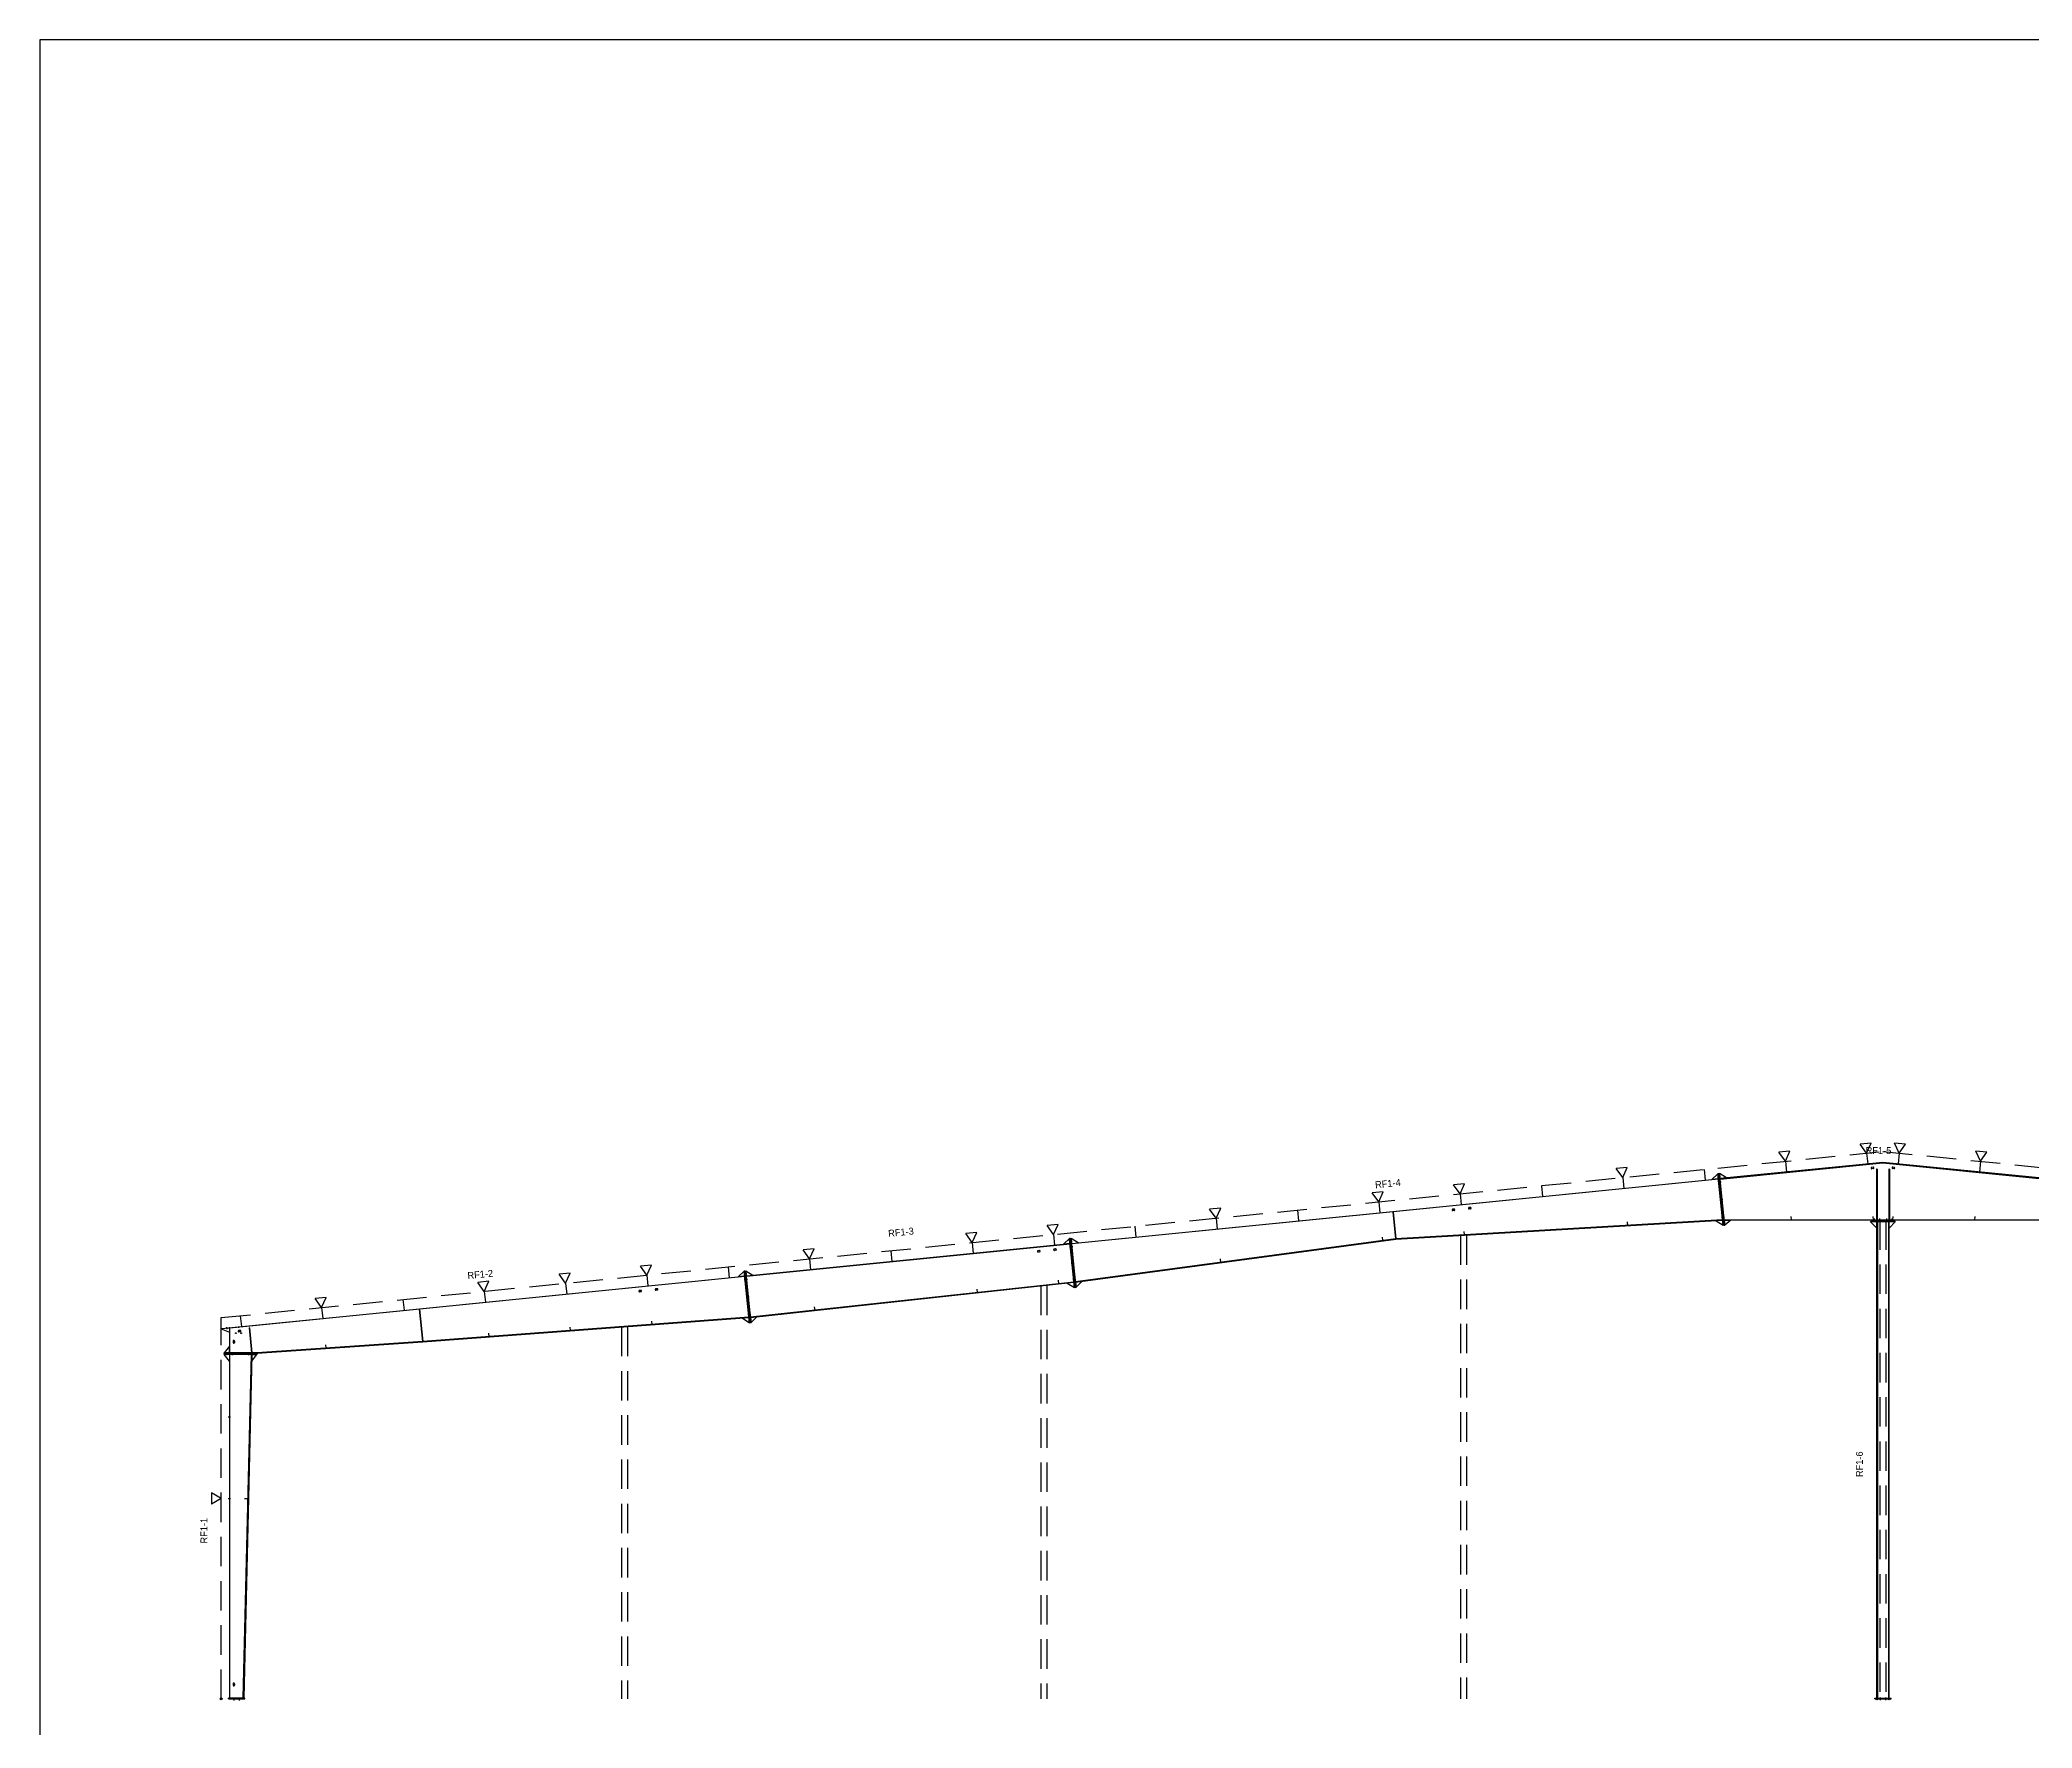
# Model space of a CAD drawing. Extents: x -3329 to 64329, y -20341 to 30460.
# Drawn here: x -3329 to 33239, y -537 to 30460 of the extents above; entities that cross this region are included whole.
import ezdxf

# ---------------------------------------------------------------- set-up
doc = ezdxf.new("R2010")
doc.units = 0
doc.linetypes.add('CONTIN', pattern=[0])
doc.linetypes.add('DASHED', pattern=[811.9, 541.27, -270.63])
doc.layers.get('0').update_dxf_attribs({"linetype": 'CONTIN'})
for name, color, linetype in [('1', 7, 'CONTIN'), ('16', 7, 'CONTIN'), ('17', 7, 'CONTIN'), ('3', 7, 'CONTIN'), ('5', 5, 'DASHED'), ('8', 5, 'DASHED')]:
    doc.layers.add(name, color=color, linetype=linetype)

msp = doc.modelspace()

# ---------------------------------------------------------------- linework, layer by layer
for p, q in [((64329.406, 30460.391), (-3329.4, 30460.391)), ((-3329.4, 30460.391), (-3329.4, -20283.707))]:
    msp.add_line(p, q)
at = {"layer": '1'}
for p, q in [((27481.035, 9541.076), (21510.814, 8944.055)), ((21808.727, 8979.876), (27480.438, 9547.047)), ((27481.035, 9541.076), (21809.324, 8973.905)), ((27361.037, 9535.106), (27471.086, 9640.58)), ((27480.439, 9547.047), (27361.037, 9535.106)), ((27463.428, 9589.564), (27520.539, 9595.276)), ((27463.428, 9589.564), (27520.539, 9595.276)), ((27487.008, 9642.173), (27471.086, 9640.58)), ((27565.613, 8695.295), (27471.086, 9640.58)), ((27471.086, 9640.58), (27471.086, 9640.58)), ((27480.439, 9547.047), (27471.086, 9640.58)), ((27481.035, 9541.076), (27480.438, 9547.047)), ((27481.035, 9541.076), (27555.598, 8795.461)), ((27487.008, 9642.173), (27502.928, 9643.765)), ((27487.008, 9642.173), (27581.535, 8696.887)), ((27487.008, 9642.173), (27581.535, 8696.887)), ((27597.457, 8698.479), (27502.928, 9643.765)), ((27631.484, 9564.161), (27502.928, 9643.765)), ((27502.928, 9643.765), (27502.928, 9643.765)), ((27512.082, 9552.221), (27502.928, 9643.765)), ((30499.205, 9850.933), (27512.082, 9552.221)), ((27512.082, 9552.221), (27631.484, 9564.161)), ((27512.879, 9544.261), (27512.082, 9552.221)), ((27512.879, 9544.261), (30500.002, 9842.973)), ((27512.879, 9544.261), (30500.002, 9842.973)), ((27587.664, 8796.391), (27512.879, 9544.261)), ((30381.4, 9726.391), (30381.4, 8796.391)), ((30391.404, 9726.391), (30381.4, 9726.391)), ((30381.4, 9726.391), (30381.4, 8796.391)), ((30391.404, 9726.391), (30381.4, 9726.391)), ((30391.404, 9726.391), (30391.404, 8796.391)), ((30391.404, 9726.391), (30391.404, 8796.391)), ((30500.002, 9842.973), (30499.205, 9850.933)), ((30500.002, 9842.973), (30500.799, 9850.933)), ((30500.002, 9842.973), (33487.102, 9544.263)), ((30500.002, 9842.973), (33487.102, 9544.263)), ((33487.898, 9552.223), (30500.799, 9850.933)), ((30608.6, 9726.391), (30608.6, 8796.391)), ((30618.602, 9726.391), (30608.6, 9726.391)), ((30608.6, 9726.391), (30608.6, 8796.391)), ((30618.602, 9726.391), (30608.6, 9726.391)), ((30618.602, 9726.391), (30618.602, 8796.391)), ((30618.602, 9726.391), (30618.602, 8796.391)), ((27473.377, 9490.062), (27530.49, 9495.773)), ((27473.377, 9490.062), (27530.49, 9495.773)), ((27505.717, 9166.675), (27562.828, 9172.386)), ((27505.717, 9166.675), (27562.828, 9172.386)), ((15610.044, 8362.017), (21808.529, 8981.865)), ((21809.324, 8973.905), (15610.839, 8354.057)), ((21510.814, 8944.055), (15610.839, 8354.057)), ((21560.566, 8446.536), (21510.814, 8944.055)), ((21510.814, 8944.055), (21560.566, 8446.536)), ((27555.598, 8795.461), (21560.566, 8446.536)), ((27555.598, 8795.461), (21560.867, 8446.554)), ((21561.332, 8438.567), (27556.062, 8787.475)), ((21809.324, 8973.905), (21808.529, 8981.865)), ((21809.324, 8973.905), (21808.727, 8979.876)), ((27556.393, 8787.494), (27436.492, 8780.515)), ((27436.492, 8780.515), (27565.613, 8695.28)), ((27538.053, 8843.287), (27595.164, 8848.998)), ((27538.053, 8843.287), (27595.164, 8848.998)), ((27555.598, 8795.461), (27556.062, 8787.475)), ((27556.393, 8787.494), (27565.613, 8695.28)), ((27587.664, 8796.391), (33412.316, 8796.391)), ((27588.465, 8796.391), (30286.402, 8796.391)), ((27588.465, 8796.391), (27588.465, 8788.391)), ((30286.402, 8788.391), (27588.465, 8788.391)), ((27588.465, 8788.391), (27709.062, 8788.391)), ((27588.465, 8788.391), (27597.457, 8698.479)), ((27709.062, 8788.391), (27597.457, 8698.479)), ((30286.402, 8796.391), (30286.402, 8788.391)), ((30286.402, 8796.391), (30713.602, 8796.391)), ((30286.402, 8796.391), (30286.402, 8780.391)), ((30286.402, 8780.391), (30286.402, 8764.391)), ((30286.402, 8780.391), (30713.602, 8780.391)), ((30391.404, 8796.391), (30381.4, 8796.391)), ((30391.404, 8796.391), (30381.4, 8796.391)), ((30618.602, 8796.391), (30608.6, 8796.391)), ((30618.602, 8796.391), (30608.6, 8796.391)), ((30713.602, 8796.391), (33411.516, 8796.391)), ((30713.602, 8796.391), (30713.602, 8788.391)), ((30713.602, 8796.391), (30713.602, 8780.391)), ((33411.516, 8788.391), (30713.602, 8788.391)), ((30713.602, 8764.391), (30713.602, 8780.391)), ((15458.799, 8346.892), (15569.05, 8450.376)), ((15584.97, 8451.969), (15569.05, 8450.376)), ((15658.603, 7554.843), (15569.05, 8450.376)), ((15569.05, 8450.376), (15569.05, 8450.376)), ((15578.204, 8358.832), (15569.05, 8450.376)), ((15584.97, 8451.969), (15600.89, 8453.561)), ((15584.97, 8451.969), (15674.522, 7556.435)), ((15584.97, 8451.969), (15674.522, 7556.435)), ((15690.442, 7558.027), (15600.89, 8453.561)), ((15729.449, 8373.957), (15600.89, 8453.561)), ((15600.89, 8453.561), (15600.89, 8453.561)), ((15610.044, 8362.017), (15600.89, 8453.561)), ((21560.566, 8446.536), (15680.439, 7658.066)), ((21560.342, 8446.506), (15680.439, 7658.066)), ((15681.236, 7652.12), (21561.139, 8440.56)), ((21560.342, 8446.506), (21561.139, 8440.56)), ((21560.566, 8446.536), (21560.566, 8446.536)), ((21560.867, 8446.554), (21561.332, 8438.567)), ((27548.002, 8743.783), (27605.115, 8749.494)), ((27548.002, 8743.783), (27605.115, 8749.494)), ((27581.535, 8696.887), (27565.613, 8695.295)), ((27565.613, 8695.28), (27565.613, 8695.28)), ((27581.535, 8696.887), (27597.457, 8698.479)), ((27597.457, 8698.479), (27597.457, 8698.479)), ((30386.402, 8644.391), (30266.402, 8764.391)), ((30266.402, 8764.391), (30266.402, 8764.391)), ((30386.402, 8644.391), (30266.402, 8764.391)), ((30266.402, 8764.391), (30266.402, 8764.391)), ((30286.402, 8764.391), (30713.602, 8764.391)), ((30386.402, 16), (30386.402, 8764.391)), ((30386.402, 8764.391), (30398.402, 8764.391)), ((30398.402, 8764.391), (30398.402, 16)), ((30601.602, 8764.391), (30601.602, 16)), ((30613.602, 8764.391), (30601.602, 8764.391)), ((30613.602, 16), (30613.602, 8764.391)), ((30613.602, 8644.391), (30733.6, 8764.391)), ((30613.602, 8644.391), (30733.6, 8764.391)), ((30733.6, 8764.391), (30733.6, 8764.391)), ((30733.6, 8764.391), (30733.6, 8764.391)), ((9639.82, 7764.994), (15578.204, 8358.832)), ((15578.999, 8350.872), (9640.617, 7757.034)), ((15578.999, 8350.872), (9640.617, 7757.034)), ((15578.204, 8358.832), (15458.799, 8346.892)), ((15561.387, 8399.36), (15618.502, 8405.072)), ((15561.387, 8399.36), (15618.502, 8405.072)), ((15571.338, 8299.857), (15628.453, 8305.569)), ((15571.338, 8299.857), (15628.453, 8305.569)), ((15578.999, 8350.872), (15578.204, 8358.832)), ((15578.999, 8350.872), (15648.665, 7654.214)), ((15610.044, 8362.017), (15729.449, 8373.957)), ((15610.839, 8354.057), (15610.044, 8362.017)), ((15680.439, 7658.066), (15610.839, 8354.057)), ((3339.444, 7132.947), (9608.179, 7759.82)), ((9608.775, 7753.85), (3340.041, 7126.977)), ((9608.775, 7753.85), (3638.552, 7156.828)), ((9488.774, 7747.88), (9598.825, 7853.354)), ((9608.179, 7759.82), (9488.774, 7747.88)), ((9591.162, 7802.338), (9648.278, 7808.05)), ((9591.162, 7802.338), (9648.278, 7808.05)), ((9614.745, 7854.946), (9598.825, 7853.354)), ((9693.354, 6908.068), (9598.825, 7853.354)), ((9598.825, 7853.354), (9598.825, 7853.354)), ((9608.179, 7759.82), (9598.825, 7853.354)), ((9601.113, 7702.835), (9658.229, 7708.546)), ((9601.113, 7702.835), (9658.229, 7708.546)), ((9608.775, 7753.85), (9608.179, 7759.82)), ((9608.775, 7753.85), (9683.364, 7007.969)), ((9614.745, 7854.946), (9630.666, 7856.538)), ((9614.745, 7854.946), (9709.274, 6909.66)), ((9614.745, 7854.946), (9709.274, 6909.66)), ((9725.195, 6911.252), (9630.666, 7856.538)), ((9759.225, 7776.935), (9630.666, 7856.538)), ((9630.666, 7856.538), (9630.666, 7856.538)), ((9639.82, 7764.994), (9630.666, 7856.538)), ((9639.82, 7764.994), (9759.225, 7776.935)), ((9640.617, 7757.034), (9639.82, 7764.994)), ((9715.231, 7010.889), (9640.617, 7757.034)), ((15601.188, 8001.346), (15658.305, 8007.058)), ((15601.188, 8001.346), (15658.305, 8007.058)), ((15631.039, 7702.835), (15688.155, 7708.546)), ((15631.039, 7702.835), (15688.155, 7708.546)), ((9633.452, 7379.448), (9690.568, 7385.159)), ((9633.452, 7379.448), (9690.568, 7385.159)), ((15648.665, 7654.214), (9715.231, 7010.889)), ((15648.623, 7654.209), (9715.231, 7010.889)), ((9715.771, 7005.918), (15649.162, 7649.238)), ((15649.162, 7649.238), (15529.858, 7636.303)), ((15529.858, 7636.303), (15658.603, 7554.843)), ((15640.989, 7603.331), (15698.105, 7609.042)), ((15640.989, 7603.331), (15698.105, 7609.042)), ((15648.623, 7654.209), (15649.162, 7649.238)), ((15649.162, 7649.238), (15658.603, 7554.843)), ((15674.522, 7556.435), (15658.603, 7554.843)), ((15658.603, 7554.843), (15658.603, 7554.843)), ((15674.522, 7556.435), (15690.442, 7558.027)), ((15680.439, 7658.066), (15680.439, 7658.066)), ((15680.439, 7658.066), (15681.236, 7652.12)), ((15681.035, 7652.092), (15800.037, 7668.05)), ((15681.035, 7652.092), (15690.442, 7558.02)), ((15800.037, 7668.05), (15690.442, 7558.02)), ((15690.442, 7558.02), (15690.442, 7558.02)), ((10, 6798.997), (3339.543, 7131.952)), ((3340.041, 7126.977), (10.498, 6794.022)), ((3638.552, 7156.828), (155, 6808.473)), ((3340.041, 7126.977), (3339.444, 7132.947)), ((3340.041, 7126.977), (3339.543, 7131.952)), ((3698.254, 6559.806), (3638.552, 7156.828)), ((3638.552, 7156.828), (3698.254, 6559.806)), ((9683.364, 7007.969), (3698.254, 6559.806)), ((9683.364, 7007.969), (3698.254, 6559.806)), ((3698.628, 6554.82), (9683.737, 7002.983)), ((9683.861, 7002.993), (9564.159, 6994.03)), ((9564.159, 6994.03), (9693.354, 6908.065)), ((9665.791, 7056.061), (9722.907, 7061.772)), ((9665.791, 7056.061), (9722.907, 7061.772)), ((9675.742, 6956.557), (9732.857, 6962.268)), ((9675.742, 6956.557), (9732.857, 6962.268)), ((9683.364, 7007.969), (9683.737, 7002.983)), ((9683.861, 7002.993), (9693.354, 6908.065)), ((9715.231, 7010.889), (9715.231, 7010.889)), ((9715.231, 7010.889), (9715.771, 7005.918)), ((9715.729, 7005.914), (9835.034, 7018.849)), ((9715.729, 7005.914), (9725.195, 6911.251)), ((9835.034, 7018.849), (9725.195, 6911.251)), ((150, 6807.973), (0, 6792.973)), ((0, 6792.973), (150, 6732.973)), ((10.498, 6794.022), (10, 6798.997)), ((155, 6807.973), (150, 6807.973)), ((150, 6807.973), (150, 6355.917)), ((155, 6355.917), (155, 6808.473)), ((155, 6355.917), (155, 6807.973)), ((517.59, 6814.032), (509.63, 6813.237)), ((517.59, 6814.032), (509.63, 6813.237)), ((509.63, 6813.237), (555.402, 6355.519)), ((509.63, 6813.237), (555.402, 6355.519)), ((517.59, 6814.032), (563.362, 6356.315)), ((517.59, 6814.032), (563.362, 6356.315)), ((9709.274, 6909.66), (9693.354, 6908.068)), ((9693.354, 6908.065), (9693.354, 6908.065)), ((9709.274, 6909.66), (9725.195, 6911.252)), ((9725.195, 6911.251), (9725.195, 6911.251)), ((150, 6475.917), (55, 6355.917)), ((655.381, 6355.917), (55, 6355.917)), ((55, 6339.917), (55, 6355.917)), ((55, 6355.917), (55, 6355.917)), ((150, 6355.917), (55, 6355.917)), ((55, 6339.917), (655.381, 6339.917)), ((55, 6339.917), (55, 6323.917)), ((55, 6339.917), (655.381, 6339.917)), ((655.381, 6323.917), (55, 6323.917)), ((150, 6203.917), (55, 6323.917)), ((55, 6323.917), (55, 6323.917)), ((150, 6323.917), (55, 6323.917)), ((105, 6311.217), (105, 6368.617)), ((105, 6311.217), (105, 6368.617)), ((150, 6355.917), (150, 6475.917)), ((155, 6355.917), (150, 6355.917)), ((155, 6323.917), (150, 6323.917)), ((150, 6323.917), (150, 16)), ((150, 6323.917), (150, 6203.917)), ((659.382, 6355.917), (155, 6355.917)), ((555, 6323.917), (155, 6323.917)), ((155, 16), (155, 6323.917)), ((155, 16), (155, 6323.917)), ((205, 6311.217), (205, 6368.617)), ((205, 6311.217), (205, 6368.617)), ((405, 16), (555, 6323.917)), ((405.005, 16.19), (555, 6323.917)), ((562.998, 6323.726), (413.002, 16)), ((505, 6311.217), (505, 6368.617)), ((505, 6311.217), (505, 6368.617)), ((555, 6323.917), (555, 6323.917)), ((555, 6323.917), (562.998, 6323.726)), ((563.362, 6356.315), (555.402, 6355.519)), ((563.362, 6356.315), (555.402, 6355.519)), ((563.002, 6323.917), (560.149, 6203.917)), ((560.149, 6203.917), (655.385, 6323.917)), ((563.002, 6323.917), (655.385, 6323.917)), ((605, 6311.217), (605, 6368.617)), ((605, 6311.217), (605, 6368.617)), ((655.381, 6339.917), (655.381, 6355.917)), ((655.381, 6339.917), (655.381, 6323.917)), ((655.385, 6323.917), (655.385, 6323.917)), ((3698.254, 6559.806), (659.382, 6355.917)), ((3698.254, 6559.806), (659.382, 6355.917)), ((659.382, 6355.917), (659.716, 6350.928)), ((659.716, 6350.928), (3698.589, 6554.817)), ((3698.254, 6559.806), (3698.254, 6559.806)), ((3698.254, 6559.806), (3698.628, 6554.82)), ((3698.254, 6559.806), (3698.589, 6554.817)), ((435, 16), (135, 16)), ((135, 0), (135, 16)), ((135, 0), (435, 0)), ((155, 16), (150, 16)), ((155, 16), (405, 16)), ((235, -28.7), (235, 28.7)), ((335, -28.7), (335, 28.7)), ((405.005, 16.19), (413.002, 16)), ((435, 0), (435, 16)), ((30350.002, 16), (30650.002, 16)), ((30350.002, 0), (30350.002, 16)), ((30350.002, 0), (30650.002, 0)), ((30398.402, 16), (30386.402, 16)), ((30450.002, 25.4), (30450.002, -25.4)), ((30550.002, 25.4), (30550.002, -25.4)), ((30601.602, 16), (30613.602, 16)), ((30650.002, 0), (30650.002, 16))]:
    msp.add_line(p, q, dxfattribs=at)
for centre, radius in [((27496.16, 9550.629), 6.35), ((27496.359, 9548.639), 6.35), ((27572.381, 8788.424), 6.35), ((27572.385, 8788.391), 6.35), ((30386.402, 8780.391), 19.05), ((30386.402, 8780.391), 19.05), ((30613.602, 8780.391), 19.05), ((30613.602, 8780.391), 19.05), ((15594.124, 8360.425), 6.35), ((15594.124, 8360.425), 6.35), ((9623.9, 7763.402), 6.35), ((9624.1, 7761.412), 6.35), ((15665.07, 7650.963), 6.35), ((15665.169, 7649.965), 6.35), ((9699.821, 7004.188), 6.35), ((9699.821, 7004.188), 6.35), ((150, 6812.998), 6.35), ((267.454, 6715), 7), ((267.454, 6715), 7), ((317.454, 6824.718), 7), ((317.454, 6824.718), 7), ((367.454, 6715), 7), ((367.454, 6715), 7), ((150, 6339.917), 6.35), ((150, 6339.917), 6.35), ((563.383, 6339.917), 6.35), ((655.381, 6339.917), 6.35), ((0, 0), 19.05), ((0, 0), 19.05), ((150, 0), 6.35), ((412.622, 0), 6.35), ((30386.402, 0), 19.05), ((30386.402, 0), 19.05), ((30613.602, 0), 19.05), ((30613.602, 0), 19.05)]:
    msp.add_circle(centre, radius, dxfattribs=at)
at = {"layer": '17'}
for p, q in [((27489.811, 9550.629), (27502.51, 9550.629)), ((27489.811, 9550.629), (27502.51, 9550.629)), ((27490.008, 9548.639), (27502.709, 9548.639)), ((27490.008, 9548.639), (27502.709, 9548.639)), ((27496.16, 9544.278), (27496.16, 9556.979)), ((27496.16, 9544.278), (27496.16, 9556.979)), ((27496.359, 9542.289), (27496.359, 9554.988)), ((27496.359, 9542.289), (27496.359, 9554.988)), ((27566.031, 8788.424), (27578.732, 8788.424)), ((27566.031, 8788.424), (27578.732, 8788.424)), ((27566.035, 8788.391), (27578.734, 8788.391)), ((27566.035, 8788.391), (27578.734, 8788.391)), ((27572.381, 8782.074), (27572.381, 8794.773)), ((27572.381, 8782.074), (27572.381, 8794.773)), ((27572.385, 8782.041), (27572.385, 8794.74)), ((27572.385, 8782.041), (27572.385, 8794.74)), ((15587.773, 8360.425), (15600.474, 8360.425)), ((15587.773, 8360.425), (15600.474, 8360.425)), ((15587.773, 8360.425), (15600.474, 8360.425)), ((15587.773, 8360.425), (15600.474, 8360.425)), ((15594.124, 8354.074), (15594.124, 8366.774)), ((15594.124, 8354.074), (15594.124, 8366.774)), ((15594.124, 8354.074), (15594.124, 8366.774)), ((15594.124, 8354.074), (15594.124, 8366.774)), ((9617.55, 7763.402), (9630.25, 7763.402)), ((9617.55, 7763.402), (9630.25, 7763.402)), ((9617.749, 7761.412), (9630.449, 7761.412)), ((9617.749, 7761.412), (9630.449, 7761.412)), ((9623.9, 7757.052), (9623.9, 7769.752)), ((9623.9, 7757.052), (9623.9, 7769.752)), ((9624.1, 7755.062), (9624.1, 7767.762)), ((9624.1, 7755.062), (9624.1, 7767.762)), ((15658.72, 7650.963), (15671.42, 7650.963)), ((15658.72, 7650.963), (15671.42, 7650.963)), ((15658.819, 7649.965), (15671.52, 7649.965)), ((15658.819, 7649.965), (15671.52, 7649.965)), ((15665.07, 7644.613), (15665.07, 7657.313)), ((15665.07, 7644.613), (15665.07, 7657.313)), ((15665.169, 7643.616), (15665.169, 7656.315)), ((15665.169, 7643.616), (15665.169, 7656.315)), ((9693.472, 7004.188), (9706.172, 7004.188)), ((9693.472, 7004.188), (9706.172, 7004.188)), ((9693.472, 7004.188), (9706.172, 7004.188)), ((9693.472, 7004.188), (9706.172, 7004.188)), ((9699.821, 6997.839), (9699.821, 7010.539)), ((9699.821, 6997.839), (9699.821, 7010.539)), ((9699.821, 6997.838), (9699.821, 7010.538)), ((9699.821, 6997.838), (9699.821, 7010.538)), ((143.65, 6812.998), (156.35, 6812.998)), ((143.65, 6812.998), (156.35, 6812.998)), ((150, 6806.648), (150, 6819.348)), ((150, 6806.648), (150, 6819.348)), ((143.65, 6339.917), (156.35, 6339.917)), ((143.65, 6339.917), (156.35, 6339.917)), ((143.65, 6339.917), (156.35, 6339.917)), ((143.65, 6339.917), (156.35, 6339.917)), ((150, 6333.567), (150, 6346.267)), ((150, 6333.567), (150, 6346.267)), ((150, 6333.567), (150, 6346.267)), ((150, 6333.567), (150, 6346.267)), ((557.033, 6339.917), (569.733, 6339.917)), ((557.033, 6339.917), (569.733, 6339.917)), ((563.383, 6333.567), (563.383, 6346.267)), ((563.383, 6333.567), (563.383, 6346.267)), ((649.031, 6339.917), (661.731, 6339.917)), ((649.031, 6339.917), (661.731, 6339.917)), ((655.381, 6333.567), (655.381, 6346.267)), ((655.381, 6333.567), (655.381, 6346.267)), ((143.65, 0), (156.35, 0)), ((143.65, 0), (156.35, 0)), ((150, -6.35), (150, 6.35)), ((150, -6.35), (150, 6.35)), ((406.272, 0), (418.972, 0)), ((406.272, 0), (418.972, 0)), ((412.622, -6.35), (412.622, 6.35)), ((412.622, -6.35), (412.622, 6.35))]:
    msp.add_line(p, q, dxfattribs=at)
at = {"layer": '3'}
for p, q in [((28792.443, 10056.129), (28590.207, 10035.812)), ((28708.914, 9870.892), (28590.207, 10035.812)), ((28708.914, 9870.892), (28792.443, 10056.129)), ((30285, 10205.385), (30082.766, 10185.069)), ((30201.471, 10020.147), (30082.766, 10185.069)), ((30201.471, 10020.147), (30285, 10205.385)), ((30798.514, 10020.148), (30714.816, 10205.311)), ((30917.07, 10185.178), (30714.816, 10205.311)), ((30798.514, 10020.148), (30917.07, 10185.178)), ((32291.066, 9870.894), (32207.369, 10056.056)), ((32409.625, 10035.923), (32207.369, 10056.056)), ((32291.066, 9870.894), (32409.625, 10035.923)), ((25807.33, 9757.618), (25605.094, 9737.303)), ((25723.801, 9572.381), (25605.094, 9737.303)), ((25723.801, 9572.381), (25807.33, 9757.618)), ((21329.662, 9309.851), (21127.426, 9289.535)), ((21246.133, 9124.613), (21127.426, 9289.535)), ((21246.133, 9124.613), (21329.662, 9309.851)), ((22822.219, 9459.106), (22619.982, 9438.79)), ((22738.689, 9273.869), (22619.982, 9438.79)), ((22738.689, 9273.869), (22822.219, 9459.106)), ((18344.551, 9011.34), (18142.316, 8991.024)), ((18261.021, 8826.103), (18142.316, 8991.024)), ((18261.021, 8826.103), (18344.551, 9011.34)), ((13866.884, 8563.573), (13664.647, 8543.258)), ((13783.354, 8378.336), (13664.647, 8543.258)), ((13783.354, 8378.336), (13866.884, 8563.573)), ((15359.44, 8712.828), (15157.205, 8692.513)), ((15275.911, 8527.591), (15157.205, 8692.513)), ((15275.911, 8527.591), (15359.44, 8712.828)), ((10881.772, 8265.062), (10679.536, 8244.746)), ((10798.242, 8079.825), (10679.536, 8244.746)), ((10798.242, 8079.825), (10881.772, 8265.062)), ((6404.105, 7817.295), (6201.87, 7796.979)), ((6320.576, 7632.057), (6201.87, 7796.979)), ((6320.576, 7632.057), (6404.105, 7817.295)), ((7896.661, 7966.551), (7694.426, 7946.235)), ((7813.131, 7781.313), (7694.426, 7946.235)), ((7813.131, 7781.313), (7896.661, 7966.551)), ((1926.438, 7369.528), (1724.202, 7349.212)), ((1842.908, 7184.291), (1724.202, 7349.212)), ((1842.908, 7184.291), (1926.438, 7369.528)), ((4911.55, 7668.04), (4709.314, 7647.724)), ((4828.021, 7482.802), (4709.314, 7647.724)), ((4828.021, 7482.802), (4911.55, 7668.04)), ((0, 3680), (-176.007, 3781.547)), ((-176.007, 3781.547), (-175.915, 3578.293)), ((0, 3680), (-175.915, 3578.293))]:
    msp.add_line(p, q, dxfattribs=at)
at = {"layer": '5'}
for p, q in [((30201.471, 10020.147), (30221.371, 9821.14)), ((30201.471, 10020.147), (30221.371, 9821.14)), ((30798.514, 10020.148), (30778.613, 9821.142)), ((30798.514, 10020.148), (30778.613, 9821.142)), ((25723.801, 9572.381), (25743.701, 9373.373)), ((25723.801, 9572.381), (25743.701, 9373.373)), ((27216.359, 9721.636), (27236.26, 9522.629)), ((27216.359, 9721.636), (27236.26, 9522.629)), ((28708.914, 9870.892), (28728.812, 9671.884)), ((28708.914, 9870.892), (28728.812, 9671.884)), ((30320.201, 9761.679), (30294.33, 9759.091)), ((30322.59, 9737.798), (30296.717, 9735.21)), ((30703.289, 9735.21), (30677.416, 9737.797)), ((30705.676, 9759.09), (30679.805, 9761.678)), ((32291.066, 9870.894), (32271.168, 9671.887)), ((32291.066, 9870.894), (32271.168, 9671.887)), ((22738.689, 9273.869), (22758.59, 9074.861)), ((22738.689, 9273.869), (22758.59, 9074.861)), ((24231.244, 9423.125), (24251.146, 9224.117)), ((24231.244, 9423.125), (24251.146, 9224.117)), ((18261.021, 8826.103), (18280.922, 8627.095)), ((18261.021, 8826.103), (18280.922, 8627.095)), ((19753.576, 8975.358), (19773.479, 8776.351)), ((19753.576, 8975.358), (19773.479, 8776.351)), ((21246.133, 9124.613), (21266.033, 8925.606)), ((21246.133, 9124.613), (21266.033, 8925.606)), ((22629.137, 8992.572), (22603.266, 8989.984)), ((22631.523, 8968.691), (22605.652, 8966.104)), ((22927.648, 9022.423), (22901.777, 9019.835)), ((22930.035, 8998.542), (22904.164, 8995.955)), ((28810.043, 8859.575), (28816.361, 8796.391)), ((28810.043, 8859.575), (28816.361, 8796.391)), ((30317.525, 8859.575), (30323.846, 8796.391)), ((30317.525, 8859.575), (30323.846, 8796.391)), ((30336.402, 8821.791), (30336.402, 8783.69)), ((30436.402, 8821.791), (30436.402, 8783.69)), ((30563.602, 8821.791), (30563.602, 8783.69)), ((30663.602, 8821.791), (30663.602, 8783.69)), ((30682.455, 8859.575), (30676.137, 8796.391)), ((30682.455, 8859.575), (30676.137, 8796.391)), ((32189.936, 8859.575), (32183.617, 8796.391)), ((32189.936, 8859.575), (32183.617, 8796.391)), ((15275.911, 8527.591), (15295.812, 8328.584)), ((15275.911, 8527.591), (15295.812, 8328.584)), ((16768.467, 8676.847), (16788.367, 8477.84)), ((16768.467, 8676.847), (16788.367, 8477.84)), ((21310.887, 8477.089), (21317.205, 8413.904)), ((21310.887, 8477.089), (21317.205, 8413.904)), ((22807.807, 8582.681), (22814.127, 8519.496)), ((22807.807, 8582.681), (22814.127, 8519.496)), ((25805.326, 8757.143), (25811.645, 8693.958)), ((25805.326, 8757.143), (25811.645, 8693.958)), ((10798.242, 8079.825), (10818.144, 7880.817)), ((10798.242, 8079.825), (10818.144, 7880.817)), ((12290.798, 8229.08), (12310.699, 8030.073)), ((12290.798, 8229.08), (12310.699, 8030.073)), ((13783.354, 8378.336), (13803.255, 8179.329)), ((13783.354, 8378.336), (13803.255, 8179.329)), ((15017.102, 8231.368), (14991.23, 8228.78)), ((15019.489, 8207.487), (14993.618, 8204.899)), ((15315.612, 8261.22), (15289.741, 8258.632)), ((15318, 8237.339), (15292.128, 8234.752)), ((18335.814, 8078.16), (18342.135, 8014.975)), ((18335.814, 8078.16), (18342.135, 8014.975)), ((7813.131, 7781.313), (7833.033, 7582.306)), ((7813.131, 7781.313), (7833.033, 7582.306)), ((9305.687, 7930.568), (9325.588, 7731.562)), ((9305.687, 7930.568), (9325.588, 7731.562)), ((15359.991, 7686.784), (15366.31, 7623.6)), ((15359.991, 7686.784), (15366.31, 7623.6)), ((3335.464, 7333.546), (3355.365, 7134.539)), ((3335.464, 7333.546), (3355.365, 7134.539)), ((4828.021, 7482.802), (4847.921, 7283.795)), ((4828.021, 7482.802), (4847.921, 7283.795)), ((6320.576, 7632.057), (6340.477, 7433.05)), ((6320.576, 7632.057), (6340.477, 7433.05)), ((7703.579, 7500.017), (7677.707, 7497.429)), ((7705.967, 7476.136), (7680.095, 7473.548)), ((8002.09, 7529.867), (7976.219, 7527.28)), ((8004.479, 7505.987), (7978.607, 7503.399)), ((13868.678, 7525.091), (13874.996, 7461.906)), ((13868.678, 7525.091), (13874.996, 7461.906)), ((350.353, 7035.035), (370.253, 6836.028)), ((350.353, 7035.035), (370.253, 6836.028)), ((1842.908, 7184.291), (1862.809, 6985.284)), ((1842.908, 7184.291), (1862.809, 6985.284)), ((10886.055, 7201.704), (10892.373, 7138.519)), ((10886.055, 7201.704), (10892.373, 7138.519)), ((97.573, 6828.257), (101.364, 6790.346)), ((348.336, 6764.492), (322.465, 6761.904)), ((350.724, 6740.611), (324.853, 6738.023)), ((4904.918, 6713.818), (4911.237, 6650.633)), ((4904.918, 6713.818), (4911.237, 6650.633)), ((6401.195, 6825.859), (6407.514, 6762.675)), ((6401.195, 6825.859), (6407.514, 6762.675)), ((7897.474, 6937.9), (7903.792, 6874.715)), ((7897.474, 6937.9), (7903.792, 6874.715)), ((218, 6571.473), (218, 6545.473)), ((242, 6571.473), (242, 6545.473)), ((1910.987, 6503.5), (1917.306, 6440.316)), ((1910.987, 6503.5), (1917.306, 6440.316)), ((129.6, 5180), (167.7, 5180)), ((129.6, 3680), (167.7, 3680)), ((428.629, 3680), (492.129, 3680)), ((428.629, 3680), (492.129, 3680)), ((218, 279), (218, 253)), ((242, 279), (242, 253))]:
    msp.add_line(p, q, dxfattribs=at)
for centre, start, end in [((30295.523, 9747.15), 95.711, -84.289), ((30321.395, 9749.738), -84.289, 95.711), ((30678.611, 9749.737), 84.289, -95.711), ((30704.482, 9747.149), -95.711, 84.289), ((22604.459, 8978.044), 95.711, -84.289), ((22630.33, 8980.632), -84.289, 95.711), ((22902.971, 9007.895), 95.711, -84.289), ((22928.842, 9010.482), -84.289, 95.711), ((14992.424, 8216.84), 95.711, -84.289), ((15018.296, 8219.428), -84.289, 95.711), ((15290.935, 8246.691), 95.711, -84.289), ((15316.806, 8249.279), -84.289, 95.711), ((7678.901, 7485.489), 95.711, -84.289), ((7704.772, 7488.076), -84.289, 95.711), ((7977.413, 7515.34), 95.711, -84.289), ((8003.284, 7517.927), -84.289, 95.711), ((230, 6571.473), 0, 180), ((323.659, 6749.964), 95.711, -84.289), ((349.53, 6752.551), -84.289, 95.711), ((230, 6545.473), 180, 0), ((230, 279), 0, 180), ((230, 253), 180, 0)]:
    msp.add_arc(centre, 12, start, end, dxfattribs=at)
at = {"layer": '8'}
for p, q in [((0, 7000), (30500.002, 10050)), ((30500.002, 10050), (61000.004, 7000)), ((30445, 8788.391), (30445, 0)), ((30445, 8788.391), (30445, 0)), ((30555.002, 8788.391), (30555.002, 0)), ((30555.002, 8788.391), (30555.002, 0)), ((22745, 8510.66), (22745, 0)), ((22745, 8510.66), (22745, 0)), ((22855, 8510.66), (22855, 0)), ((22855, 8510.66), (22855, 0)), ((15045.001, 7589.696), (15045.001, 0)), ((15045.001, 7589.696), (15045.001, 0)), ((15155, 7589.696), (15155, 0)), ((15155, 7589.696), (15155, 0)), ((0, 0), (0, 7000)), ((7345, 6831.978), (7345, 0)), ((7345, 6831.978), (7345, 0)), ((7455, 6831.978), (7455, 0)), ((7455, 6831.978), (7455, 0))]:
    msp.add_line(p, q, dxfattribs=at)

# ---------------------------------------------------------------- texts
at = {"layer": '16'}
msp.add_text('RF1-5', height=127, dxfattribs=at).set_placement((30182.492, 10004.63))
for s, rotation, p in [('RF1-4', 5.701, (21184.213, 9374.746)), ('RF1-3', 5.711, (12247.913, 8482.067)), ('RF1-2', 5.717, (4525.907, 7707.322)), ('RF1-6', 90, (30132.402, 4072.695)), ('RF1-1', 90, (-254, 2852.458))]:
    msp.add_text(s, height=127, rotation=rotation, dxfattribs=at).set_placement(p)

doc.saveas('drawing.dxf')
